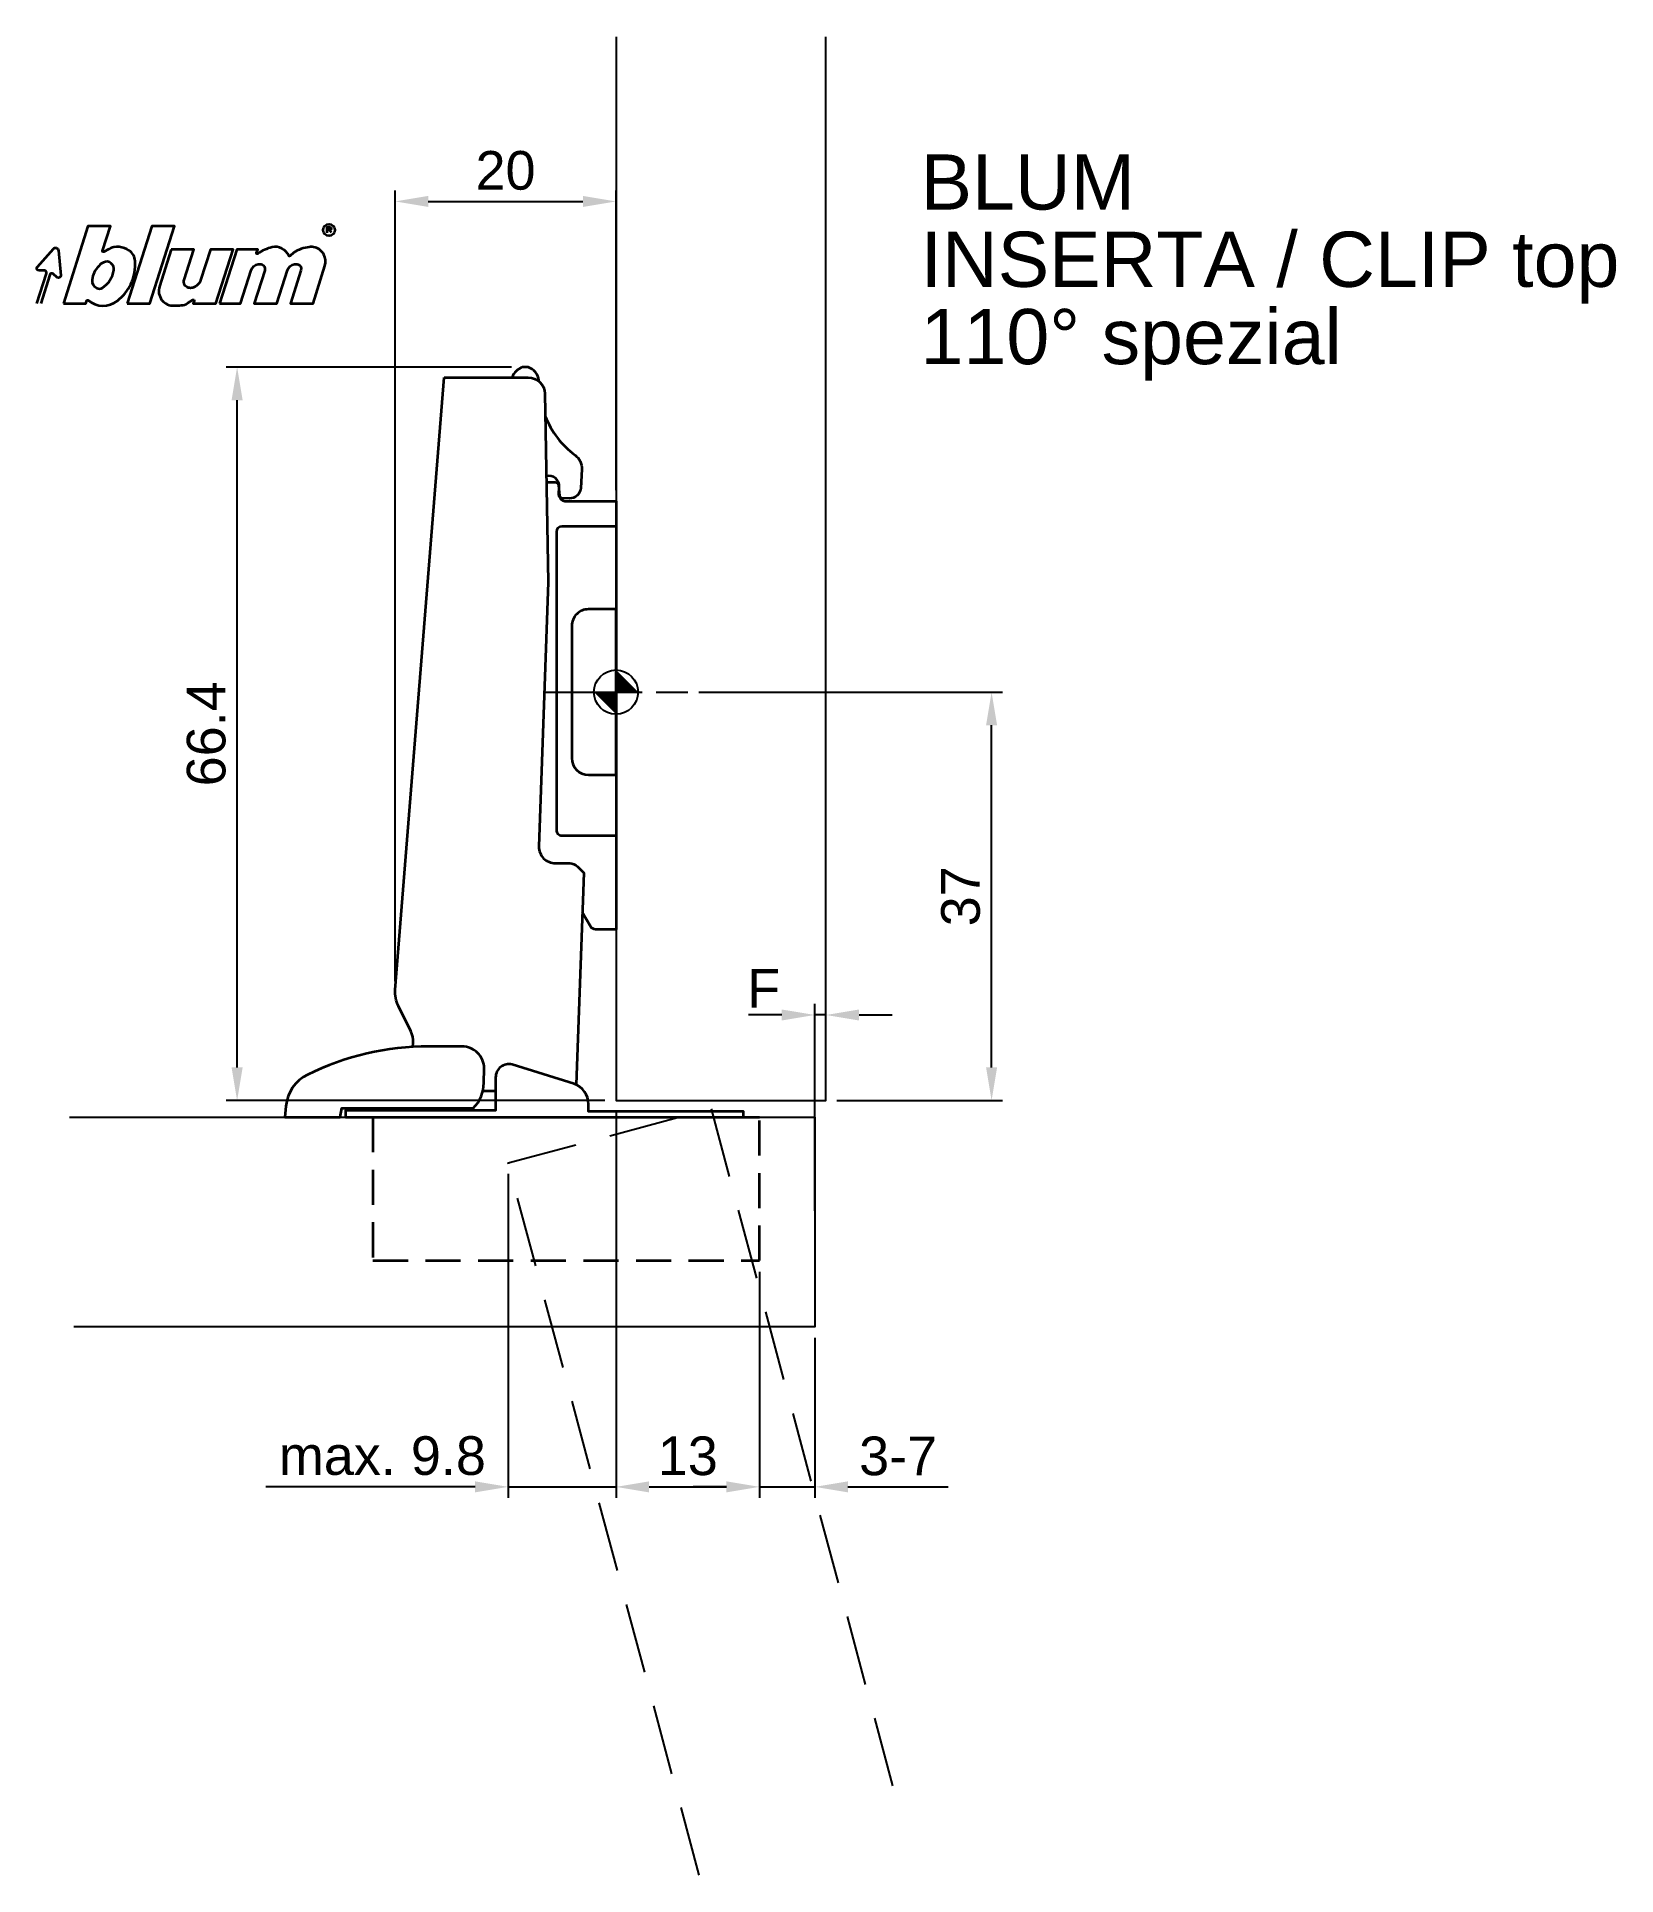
# Model space of a CAD drawing. Extents: x -52 to 91, y -107 to 59.
import ezdxf

# ---------------------------------------------------------------- set-up
doc = ezdxf.new("R2010")
doc.units = 0
doc.header["$PDMODE"] = 35
doc.header["$PDSIZE"] = 5
for name, pattern in [('MITTE', [50.8, 31.75, -6.35, 6.35, -6.35]), ('STRICHLINIE2', [9.525, 6.35, -3.175]), ('VERDECKT2', [4.7625, 3.175, -1.5875])]:
    doc.linetypes.add(name, pattern=pattern)
doc.layers.get('0').update_dxf_attribs({"color": 30, "linetype": 'CONTINUOUS'})
doc.layers.get('Defpoints').update_dxf_attribs({"linetype": 'CONTINUOUS'})
doc.layers.add('1', color=2, linetype='CONTINUOUS')
doc.layers.add('5', color=1, linetype='CONTINUOUS')
doc.layers.add('6', color=3, linetype='CONTINUOUS', lineweight=35)
doc.styles.add('Beschlag', font='ARIAL.TTF')
doc.dimstyles.new('Beschlag', dxfattribs={"dimtxt": 3.5, "dimasz": 3, "dimexe": 1, "dimexo": 1, "dimgap": 1, "dimtad": 1, "dimdec": 1, "dimdsep": 46, "dimtxsty": 'Beschlag', "dimcen": 2, "dimclrd": 256, "dimclre": 256, "dimclrt": 256, "dimadec": 1, "dimazin": 2, "dimtfac": 0.71, "dimtdec": 1, "dimtix": 1, "dimtmove": 2, "dimatfit": 0, "dimfxl": 0, "dimtolj": 1, "dimlwd": -1, "dimlwe": -1, "dimarcsym": 0})

# ---------------------------------------------------------------- blocks, each defined once
blk = doc.blocks.new('*D5')
at = {"layer": '1'}
for p, q in [((7.51, 0), (35, 0)), ((34, -34), (34, -3)), ((20, -37), (35, -37))]:
    blk.add_line(p, q, dxfattribs=at)
for points in [[(33.5, -3), (34.5, -3), (34, 0)], [(33.5, -34), (34.5, -34), (34, -37)]]:
    blk.add_solid(points, dxfattribs=at)
at = {"layer": 'Defpoints', "color": 0}
for p in [(6.51, 0), (34, 0), (19, -37)]:
    blk.add_point(p, dxfattribs=at)
at = {"layer": '1', "insert": (31.21, -18.5), "char_height": 3.5, "attachment_point": 5, "rotation": 90, "style": 'Beschlag'}
blk.add_mtext('\\A1;37', dxfattribs=at)
blk = doc.blocks.new('*D4')
at = {"layer": '1'}
for p, q in [((18, -47), (18, -28.25)), ((19, -36), (19, -28.25)), ((15, -29.25), (12, -29.25)), ((19, -29.25), (18, -29.25)), ((22, -29.25), (25, -29.25))]:
    blk.add_line(p, q, dxfattribs=at)
for points in [[(15, -28.75), (15, -29.75), (18, -29.25)], [(22, -28.75), (22, -29.75), (19, -29.25)]]:
    blk.add_solid(points, dxfattribs=at)
at = {"layer": 'Defpoints', "color": 0}
for p in [(18, -29.25), (19, -37), (18, -48)]:
    blk.add_point(p, dxfattribs=at)
at = {"layer": '1', "insert": (13.36, -26.83), "char_height": 3.5, "attachment_point": 5, "style": 'Beschlag'}
blk.add_mtext('\\A1;F', dxfattribs=at)
blk = doc.blocks.new('*D3')
at = {"layer": '1'}
for p, q in [((13, -52.5), (13, -72.99)), ((18, -58.5), (18, -72.99)), ((10, -71.99), (7, -71.99)), ((13, -71.99), (18, -71.99)), ((21, -71.99), (24, -71.99))]:
    blk.add_line(p, q, dxfattribs=at)
for points in [[(10, -71.49), (10, -72.49), (13, -71.99)], [(21, -71.49), (21, -72.49), (18, -71.99)]]:
    blk.add_solid(points, dxfattribs=at)
at = {"layer": 'Defpoints', "color": 0}
for p in [(13, -51.5), (18, -57.5), (18, -71.99)]:
    blk.add_point(p, dxfattribs=at)
at = {"layer": '1', "insert": (25.54, -69.21), "char_height": 3.5, "attachment_point": 5, "style": 'Beschlag'}
blk.add_mtext('\\A1;3-7', dxfattribs=at)
blk = doc.blocks.new('Logo_BLUM')
at = {"layer": '6', "color": 20, "linetype": 'Continuous'}
for points in [[(2.39, 0), (4.43, 0), (4.52, 0.26, -0.512391), (4.62, 0.29, 0.357881), (7.3, 0.25, 0.116336), (8.5, 1.76, 0.127435), (8.89, 3.85, 0.227045), (8.36, 4.79, 0.273775), (6.5, 4.93), (6.04, 4.67, -0.689828), (5.94, 4.76), (6.65, 7), (4.61, 7)], [(16.53, 0), (18.44, 0), (19.39, 3, -0.282196), (20.04, 3.56, -0.141376), (20.38, 3.52, -0.3938), (20.62, 2.99), (19.67, 0), (21.72, 0), (22.67, 3, -0.282189), (23.31, 3.56, -0.141385), (23.65, 3.52, -0.393792), (23.89, 2.99), (22.94, 0), (24.99, 0), (26.07, 3.42, 0.424526), (25.18, 5.07, 0.098115), (24.64, 5.11, 0.114777), (23.24, 4.6), (22.89, 4.28, -0.522588), (22.79, 4.31, 0.36711), (21.28, 5.09, 0.102012), (20, 4.5, -0.748324), (19.89, 4.58), (20, 4.9), (18.08, 4.9)], [(5.59, 3.39, 0.16703), (4.99, 2.14, 0.322673), (5.41, 1.39, 0.260102), (5.93, 1.42, 0.211929), (6.95, 3, 0.250706), (6.73, 3.62, 0.316796), (6.01, 3.72, 0.086595)], [(12.15, 4.9), (11.09, 1.53, 0.527578), (12.44, -0.2, -0.003338), (13.06, -0.17, 0.131781), (13.63, 0.02), (14.12, 0.32, -0.706223), (14.22, 0.24), (14.15, 0), (16.19, 0), (17.75, 4.9), (15.7, 4.9), (14.81, 2.11, -0.253672), (14.11, 1.42, -0.127823), (13.72, 1.42, -0.447747), (13.33, 2.15), (14.2, 4.9)]]:
    blk.add_lwpolyline(points, format="xyb", close=True, dxfattribs=at)
blk.add_lwpolyline([(8.18, 0), (10.23, 0), (12.45, 7), (10.4, 7)], close=True, dxfattribs=at)
for points in [[(26.26, 6.4), (26.26, 6.9), (26.52, 6.9, -0.975005), (26.53, 6.67, 0.014563), (26.45, 6.67), (26.26, 6.67), (26.45, 6.67), (26.52, 6.6), (26.57, 6.53), (26.62, 6.42)], [(0, 0), (0.86, 2.7, 0.480207), (0.67, 2.98), (0.19, 2.97, -0.689229), (0.05, 3.33), (1.49, 4.95, -0.685285), (1.94, 4.79), (2.15, 2.54, -0.636083), (1.84, 2.36), (1.47, 2.68, 0.560356), (1.16, 2.59), (0.34, 0)]]:
    blk.add_lwpolyline(points, format="xyb", dxfattribs=at)
blk.add_circle((26.44, 6.65), 0.527, dxfattribs=at)
blk = doc.blocks.new('*D2')
at = {"layer": '1'}
for p, q in [((-19.99, -26.2), (-19.99, 45.44)), ((0, 18.3), (0, 45.44)), ((-16.99, 44.44), (-3, 44.44))]:
    blk.add_line(p, q, dxfattribs=at)
for points in [[(-16.99, 44.94), (-16.99, 43.94), (-19.99, 44.44)], [(-3, 44.94), (-3, 43.94), (0, 44.44)]]:
    blk.add_solid(points, dxfattribs=at)
at = {"layer": 'Defpoints', "color": 0}
for p in [(0, 44.44), (0, 17.3), (-19.99, -27.2)]:
    blk.add_point(p, dxfattribs=at)
at = {"layer": '1', "insert": (-10, 47.23), "char_height": 3.5, "attachment_point": 5, "style": 'Beschlag'}
blk.add_mtext('\\A1;20', dxfattribs=at)
blk = doc.blocks.new('*D6')
at = {"layer": '1'}
for p, q in [((0, -38), (0, -72.99)), ((13, -52.5), (13, -72.99)), ((3, -71.99), (10, -71.99))]:
    blk.add_line(p, q, dxfattribs=at)
for points in [[(3, -71.49), (3, -72.49), (0, -71.99)], [(10, -71.49), (10, -72.49), (13, -71.99)]]:
    blk.add_solid(points, dxfattribs=at)
at = {"layer": 'Defpoints', "color": 0}
for p in [(0, -37), (13, -51.5), (13, -71.99)]:
    blk.add_point(p, dxfattribs=at)
at = {"layer": '1', "insert": (6.5, -69.2), "char_height": 3.5, "attachment_point": 5, "style": 'Beschlag'}
blk.add_mtext('\\A1;13', dxfattribs=at)
blk = doc.blocks.new('NullPunkt')
at = {"layer": '5'}
for points in [[(0, 2), (0, -2)], [(-2, 0), (2, 0)]]:
    blk.add_lwpolyline(points, dxfattribs=at)
blk.add_circle((0, 0), 2, dxfattribs=at)
for points in [[(0, 0), (-2, 0), (0, 2)], [(0, 0), (2, 0), (0, -2)]]:
    blk.add_solid(points, dxfattribs=at)
blk = doc.blocks.new('*D8')
at = {"layer": '1'}
for p, q in [((0, -38), (0, -72.99)), ((-9.76, -43.65), (-9.76, -72.99)), ((-12.76, -71.99), (-15.76, -71.99)), ((-9.76, -71.99), (0, -71.99)), ((3, -71.99), (6, -71.99))]:
    blk.add_line(p, q, dxfattribs=at)
for points in [[(-12.76, -71.49), (-12.76, -72.49), (-9.76, -71.99)], [(3, -71.49), (3, -72.49), (0, -71.99)]]:
    blk.add_solid(points, dxfattribs=at)
at = {"layer": 'Defpoints', "color": 0}
for p in [(0, -37), (-9.76, -42.65), (0, -71.99)]:
    blk.add_point(p, dxfattribs=at)
at = {"layer": '1', "insert": (-21.15, -69.18), "char_height": 3.5, "attachment_point": 5, "style": 'Beschlag'}
blk.add_mtext('\\A1;max. 9.8', dxfattribs=at)
blk = doc.blocks.new('*D12')
at = {"layer": '1'}
for p, q in [((-9.46, 29.43), (-35.3, 29.43)), ((-34.3, -34), (-34.3, 26.43)), ((-1, -37), (-35.3, -37))]:
    blk.add_line(p, q, dxfattribs=at)
for points in [[(-34.8, 26.43), (-33.8, 26.43), (-34.3, 29.43)], [(-34.8, -34), (-33.8, -34), (-34.3, -37)]]:
    blk.add_solid(points, dxfattribs=at)
at = {"layer": 'Defpoints', "color": 0}
for p in [(-34.3, 29.43), (-8.46, 29.43), (0, -37)]:
    blk.add_point(p, dxfattribs=at)
at = {"layer": '1', "insert": (-37.08, -3.78), "char_height": 3.5, "attachment_point": 5, "rotation": 90, "style": 'Beschlag'}
blk.add_mtext('\\A1;66.4', dxfattribs=at)

msp = doc.modelspace()

# ---------------------------------------------------------------- linework, layer by layer
at = {"layer": '1'}
for p, q in [((-15.76, -71.99), (-31.69, -71.99)), ((22, -71.99), (30.07, -71.99))]:
    msp.add_line(p, q, dxfattribs=at)
at = {"layer": '5', "linetype": 'MITTE', "ltscale": 0.2}
msp.add_line((-6.51, 0), (6.51, 0), dxfattribs=at)
at = {"layer": '5'}
for points in [[(0, 59.35), (0, -37), (19, -37), (19, 59.35)], [(-49.48, -38.5), (18, -38.5), (18, -57.5), (-49.07, -57.5)]]:
    msp.add_lwpolyline(points, dxfattribs=at)
at = {"layer": '5', "linetype": 'STRICHLINIE2'}
msp.add_lwpolyline([(7.53, -107.17), (-9.76, -42.65), (8.6, -37.74), (25.75, -101.75)], dxfattribs=at)
at = {"layer": '6'}
for p, q in [((0, 15), (0, -13)), ((-10.9, -36.15), (-12.06, -36.15))]:
    msp.add_line(p, q, dxfattribs=at)
for points in [[(-18.39, -32.14), (-18.39, -32.14), (-18.36, -31.77, 0.128372), (-18.58, -30.71), (-19.7, -28.44, -0.137382), (-19.98, -26.97), (-15.57, 28.5)], [(-15.57, 28.5), (-7.95, 28.5, -0.409112), (-6.45, 27.03), (-6.15, 9.95), (-6.99, -14, 0.414214), (-5.49, -15.5), (-4.19, -15.5, -0.198912), (-3.48, -15.79), (-2.92, -16.36), (-3.61, -35.55)], [(-7.02, 28.17), (-6.98, 28.21, 0.295166), (-7.96, 29.43), (-8.46, 29.43, 0.247), (-9.39, 28.5)], [(-6.41, 24.99, 0.14146), (-3.71, 21.47, -0.253101), (-3.1, 20.18), (-3.19, 18.48, -0.414212), (-4.24, 17.54), (-4.89, 17.57), (-5.1, 17.67), (-5.18, 17.89), (-5.14, 18.58, 0.504094), (-6.32, 19.56)], [(-6.31, 19), (-5.51, 19, -0.351826), (-5.2, 18.73), (-5.12, 17.76, 0.343892), (-4.62, 17.3), (0, 17.3), (0, 15), (-4.9, 15, 0.4142), (-5.4, 14.5), (-5.4, -12.5, 0.414227), (-4.9, -13), (0, -13), (0, -21.5), (-1.86, -21.5, -0.237212), (-2.29, -21.25), (-3.05, -19.94)], [(11.54, -38.5), (11.54, -38), (-2.5, -38), (-2.5, -37.34, 0.312987), (-3.8, -35.47), (-9.41, -33.74, 0.486363), (-10.9, -34.9), (-10.9, -37.9), (-10.9, -37.9), (-24.5, -37.9), (-24.5, -38.5), (13, -38.5)]]:
    msp.add_lwpolyline(points, format="xyb", dxfattribs=at)
msp.add_lwpolyline([(-4, -6, 0.414194), (-2.5, -7.5), (0, -7.5), (0, 7.5), (-2.5, 7.5, 0.414217), (-4, 6)], format="xyb", close=True, dxfattribs=at)
at = {"layer": '6', "flags": 128}
msp.add_lwpolyline([(-11.94, -34.1, 0.414214), (-13.94, -32.1), (-16.92, -32.1, 0.114125), (-27.93, -34.66, 0.262579), (-29.88, -37.5), (-29.97, -38.5), (-24.97, -38.5), (-24.83, -37.7), (-12.92, -37.7, 0.191102), (-11.96, -35.39), (-11.94, -34.1)], format="xyb", dxfattribs=at)
at = {"layer": '6', "linetype": 'VERDECKT2'}
msp.add_lwpolyline([(-22, -38.5), (-22, -51.48), (13, -51.5), (13, -38.5)], dxfattribs=at)

# ---------------------------------------------------------------- block references
msp.add_blockref('Logo_BLUM', (-52.42, 35.2))
at = {"layer": '5', "rotation": 90}
msp.add_blockref('NullPunkt', (0, 0), dxfattribs=at)

# ---------------------------------------------------------------- texts
at = {"layer": '1', "linetype": 'Continuous', "style": 'Beschlag'}
for s, p in [('BLUM', (27.57, 43.7)), ('INSERTA / CLIP top', (27.57, 36.7)), ('110%%D spezial', (27.57, 29.7))]:
    msp.add_text(s, height=5, dxfattribs=at).set_placement(p)

# ---------------------------------------------------------------- dimensions: what is measured, and where the dimension line sits
at = {"layer": '1'}
for base, p1, p2, picture, middle in [((0, 44.44), (-19.99, -27.2), (0, 17.3), '*D2', (-10, 47.23)), ((13, -71.99), (0, -37), (13, -51.5), '*D6', (6.5, -69.2))]:
    dim = msp.add_linear_dim(base=base, p1=p1, p2=p2, dimstyle='Beschlag', dxfattribs=at)
    dim.commit()
    dim.dimension.update_dxf_attribs({"geometry": picture, "text_midpoint": middle})
for base, p1, p2, picture, middle in [((-34.3, 29.43), (0, -37), (-8.46, 29.43), '*D12', (-37.08, -3.78)), ((34, 0), (19, -37), (6.51, 0), '*D5', (31.21, -18.5))]:
    dim = msp.add_linear_dim(base=base, p1=p1, p2=p2, angle=90, dimstyle='Beschlag', dxfattribs=at)
    dim.commit()
    dim.dimension.update_dxf_attribs({"geometry": picture, "text_midpoint": middle})
for base, p1, p2, text, picture, middle in [((18, -29.25), (19, -37), (18, -48), 'F', '*D4', (13.36, -26.83)), ((0, -71.99), (-9.76, -42.65), (0, -37), 'max. 9.8', '*D8', (-21.15, -69.18)), ((18, -71.99), (13, -51.5), (18, -57.5), '3-7', '*D3', (25.54, -69.21))]:
    dim = msp.add_linear_dim(base=base, p1=p1, p2=p2, text=text, dimstyle='Beschlag', dxfattribs=at)
    dim.commit()
    dim.dimension.update_dxf_attribs({"geometry": picture, "text_midpoint": middle, "dimtype": 160})

doc.saveas('drawing.dxf')
